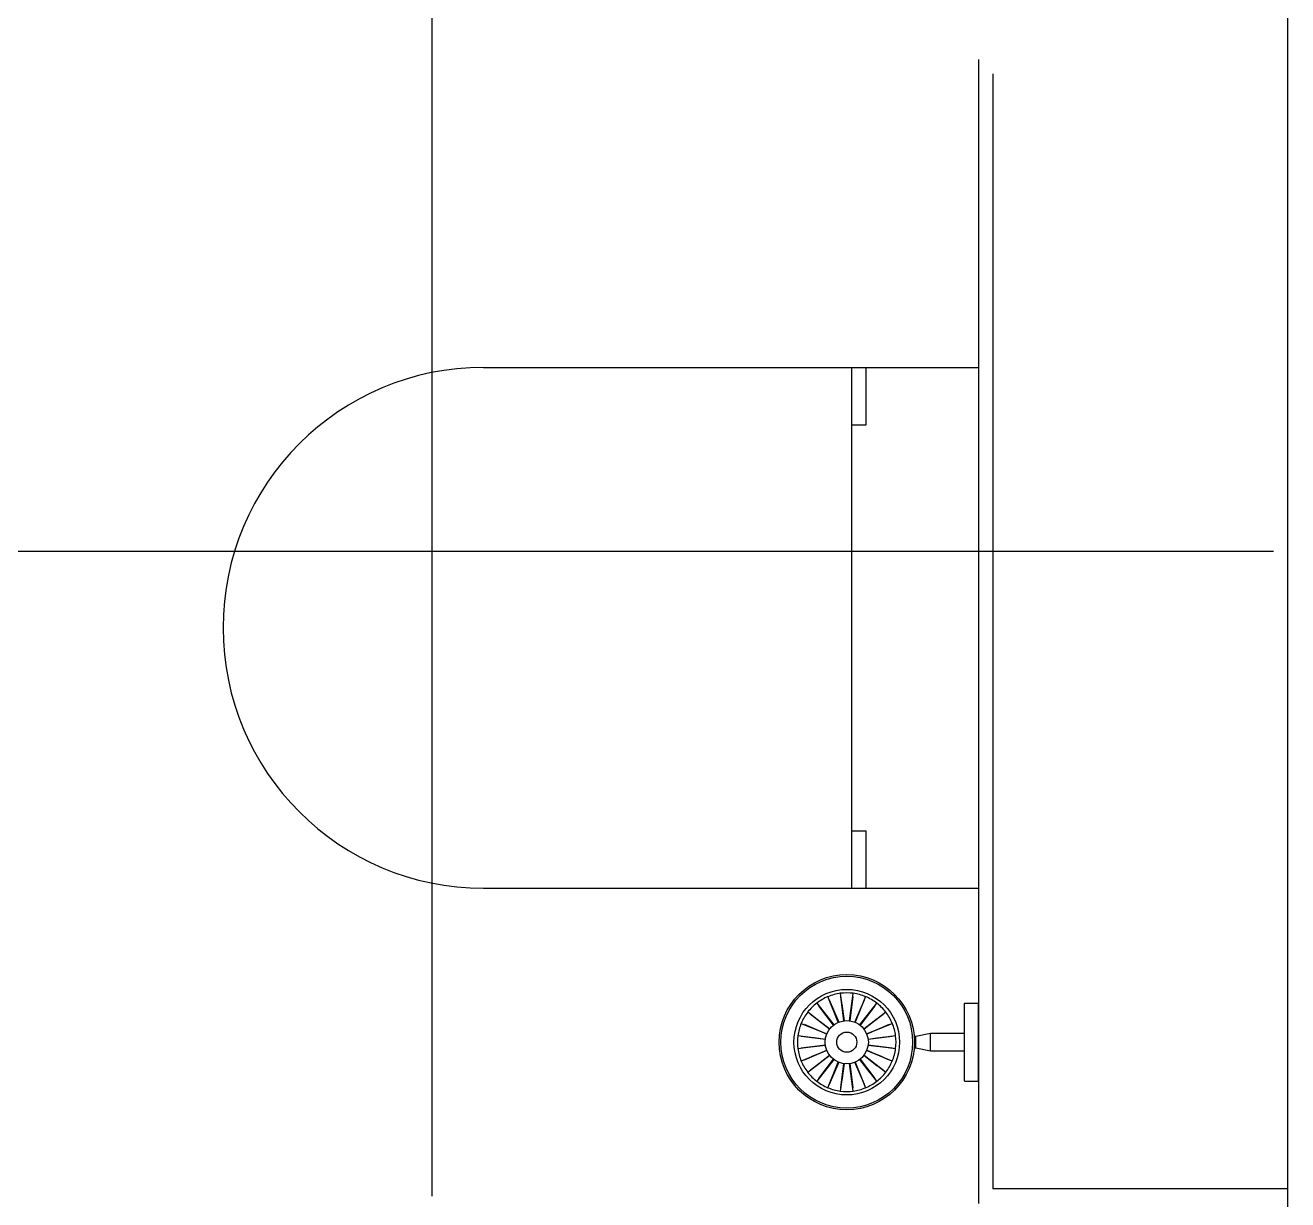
# Model space of a CAD drawing. Header units: millimetres. Extents: x 976 to 9349, y -714 to 2211.
# Drawn here: x 6623.1 to 6710.9, y 64.3 to 145.9 of the extents above; entities that cross this region are included whole.
import ezdxf

# ---------------------------------------------------------------- set-up
doc = ezdxf.new("R2010")
doc.units = ezdxf.units.MM
for name, color, linetype in [('Płytki', 254, 'Continuous'), ('Wbudowane', 175, 'Continuous'), ('Ściany', 7, 'Continuous')]:
    doc.layers.add(name, color=color, linetype=linetype)

# ---------------------------------------------------------------- blocks, each defined once
blk = doc.blocks.new('Z$W@#14176')
for p, q in [((0, 34.4), (0, 0)), ((36.2, 34.4), (36.2, 0)), ((0, 8.8), (36.2, 8.8)), ((4, 8.8), (4, 7.8)), ((32.2, 8.8), (32.2, 7.8)), ((0, 7.8), (4, 7.8)), ((32.2, 7.8), (36.2, 7.8)), ((36.2, 0), (0, 0))]:
    blk.add_line(p, q)
blk.add_arc((18.1, 34.4), 18.1, 0, 180)
blk = doc.blocks.new('Z$W@#4941')
for p, q in [((7.4, 13.85), (2, 13.85)), ((2, 13.85), (2, 12.9)), ((7.4, 12.9), (7.4, 13.85)), ((2.05, 12.85), (7.35, 12.85)), ((4.1, 12.85), (4.1, 10.514)), ((5.3, 10.514), (5.3, 12.85))]:
    blk.add_line(p, q)
at = {"linetype": 'Continuous'}
for p, q in [((5.3, 10.514), (4.1, 10.514)), ((4.1, 10.514), (4.3, 9.5)), ((5.1, 9.5), (5.3, 10.514)), ((5.1, 9.5), (4.3, 9.5)), ((4.3, 9.5), (4.3, 9.383)), ((5.1, 9.383), (5.1, 9.5)), ((4.251, 8.095), (4.519, 6.189)), ((4.881, 6.189), (5.149, 8.095)), ((2.613, 7.416), (3.799, 5.899)), ((3.775, 5.881), (2.758, 7.231)), ((4.112, 6.08), (3.391, 7.865)), ((3.479, 7.647), (4.14, 6.091)), ((4.117, 6.082), (3.68, 7.175)), ((4.49, 6.185), (4.284, 7.862)), ((4.346, 7.353), (4.514, 6.188)), ((4.886, 6.188), (5.054, 7.353)), ((5.116, 7.862), (4.91, 6.185)), ((5.26, 6.091), (5.921, 7.647)), ((5.72, 7.175), (5.283, 6.082)), ((6.009, 7.865), (5.288, 6.08)), ((5.601, 5.899), (6.787, 7.416)), ((6.642, 7.231), (5.625, 5.881)), ((3.501, 5.601), (1.984, 6.787)), ((2.169, 6.642), (3.519, 5.625)), ((3.504, 5.605), (2.579, 6.333)), ((3.067, 6.821), (3.795, 5.896)), ((4.395, 6.958), (4.504, 6.187)), ((4.896, 6.187), (5.005, 6.958)), ((5.605, 5.896), (6.333, 6.821)), ((5.881, 5.625), (7.231, 6.642)), ((6.821, 6.333), (5.896, 5.605)), ((7.416, 6.787), (5.899, 5.601)), ((1.535, 6.009), (3.32, 5.288)), ((3.309, 5.26), (1.753, 5.921)), ((2.225, 5.72), (3.318, 5.283)), ((6.08, 5.288), (7.865, 6.009)), ((6.082, 5.283), (7.175, 5.72)), ((7.647, 5.921), (6.091, 5.26)), ((3.211, 4.881), (1.305, 5.149)), ((1.305, 4.251), (3.211, 4.519)), ((1.538, 5.116), (3.215, 4.91)), ((3.215, 4.49), (1.538, 4.284)), ((3.212, 4.886), (2.047, 5.054)), ((2.047, 4.346), (3.212, 4.514)), ((6.185, 4.91), (7.862, 5.116)), ((7.862, 4.284), (6.185, 4.49)), ((7.353, 5.054), (6.188, 4.886)), ((6.188, 4.514), (7.353, 4.346)), ((8.095, 5.149), (6.189, 4.881)), ((6.189, 4.519), (8.095, 4.251)), ((3.32, 4.112), (1.535, 3.391)), ((1.753, 3.479), (3.309, 4.14)), ((1.984, 2.613), (3.501, 3.799)), ((3.519, 3.775), (2.169, 2.758)), ((3.318, 4.117), (2.225, 3.68)), ((2.579, 3.067), (3.504, 3.795)), ((2.758, 2.169), (3.775, 3.519)), ((5.625, 3.519), (6.642, 2.169)), ((7.231, 2.758), (5.881, 3.775)), ((5.896, 3.795), (6.821, 3.067)), ((5.899, 3.799), (7.416, 2.613)), ((7.865, 3.391), (6.08, 4.112)), ((7.175, 3.68), (6.082, 4.117)), ((6.091, 4.14), (7.647, 3.479)), ((3.799, 3.501), (2.613, 1.984)), ((3.795, 3.504), (3.067, 2.579)), ((3.391, 1.535), (4.112, 3.32)), ((4.14, 3.309), (3.479, 1.753)), ((3.68, 2.225), (4.117, 3.318)), ((4.519, 3.211), (4.251, 1.305)), ((4.284, 1.538), (4.49, 3.215)), ((4.514, 3.212), (4.346, 2.047)), ((4.504, 3.213), (4.395, 2.442)), ((5.149, 1.305), (4.881, 3.211)), ((5.054, 2.047), (4.886, 3.212)), ((5.005, 2.442), (4.896, 3.213)), ((4.91, 3.215), (5.116, 1.538)), ((5.921, 1.753), (5.26, 3.309)), ((5.283, 3.318), (5.72, 2.225)), ((5.288, 3.32), (6.009, 1.535)), ((6.787, 1.984), (5.601, 3.501)), ((6.333, 2.579), (5.605, 3.504))]:
    blk.add_line(p, q, dxfattribs=at)
for radius in [4.7, 4.58, 3.67, 1.5, 0.7]:
    blk.add_circle((4.7, 4.7), radius, dxfattribs=at)
for centre, radius, start, end in [((-10.345, 29.151), 20.597, 312.02554, 312.05618), ((15.213, 1.147), 17.108, 132.05172, 132.0833), ((-8.195, 29.151), 20.597, 312.02554, 312.05618), ((17.363, 1.147), 17.108, 132.05172, 132.0833), ((2.05, 12.9), 0.05, 180, 270), ((7.35, 12.9), 0.05, 270, 0)]:
    blk.add_arc(centre, radius, start, end)
for start, end in [(97.46564, 112.53436), (82.46564, 97.53436), (67.46564, 82.53436), (127.46564, 142.53436), (112.46564, 127.53436), (52.46564, 67.53436), (37.46564, 52.53436), (142.46564, 157.53436), (22.46564, 37.53436), (157.46564, 172.53436), (7.46564, 22.53436), (172.46564, 187.53436), (352.46564, 7.53436), (187.46564, 202.53436), (337.46564, 352.53436), (202.46564, 217.53436), (322.46564, 337.53436), (217.46564, 232.53436), (232.46564, 247.53436), (292.46564, 307.53436), (307.46564, 322.53436), (247.46564, 262.53436), (262.46564, 277.53436), (277.46564, 292.53436)]:
    blk.add_arc((4.7, 4.7), 3.425, start, end, dxfattribs=at)

msp = doc.modelspace()

# ---------------------------------------------------------------- linework, layer by layer
at = {"layer": 'Płytki'}
for p, q in [((6651.352, 184.557), (6651.352, 64.557)), ((6651.352, 184.557), (6651.352, 64.557)), ((6689.352, 143.557), (6689.352, 64.057)), ((6689.352, 143.557), (6689.352, 64.057)), ((6709.852, 109.357), (6531.352, 109.357))]:
    msp.add_line(p, q, dxfattribs=at)
at = {"layer": 'Ściany'}
for p, q in [((6710.852, -6.943), (6710.852, 230.357)), ((6690.352, 142.557), (6690.352, 65.057)), ((6710.852, 65.057), (6690.352, 65.057))]:
    msp.add_line(p, q, dxfattribs=at)

# ---------------------------------------------------------------- block references
at = {"layer": 'Wbudowane'}
for name, p, rotation in [('Z$W@#14176', (6689.352, 85.957), 90), ('Z$W@#4941', (6675.502, 79.957), -90.00000000000001)]:
    msp.add_blockref(name, p, dxfattribs=dict(at, rotation=rotation))

doc.saveas('drawing.dxf')
